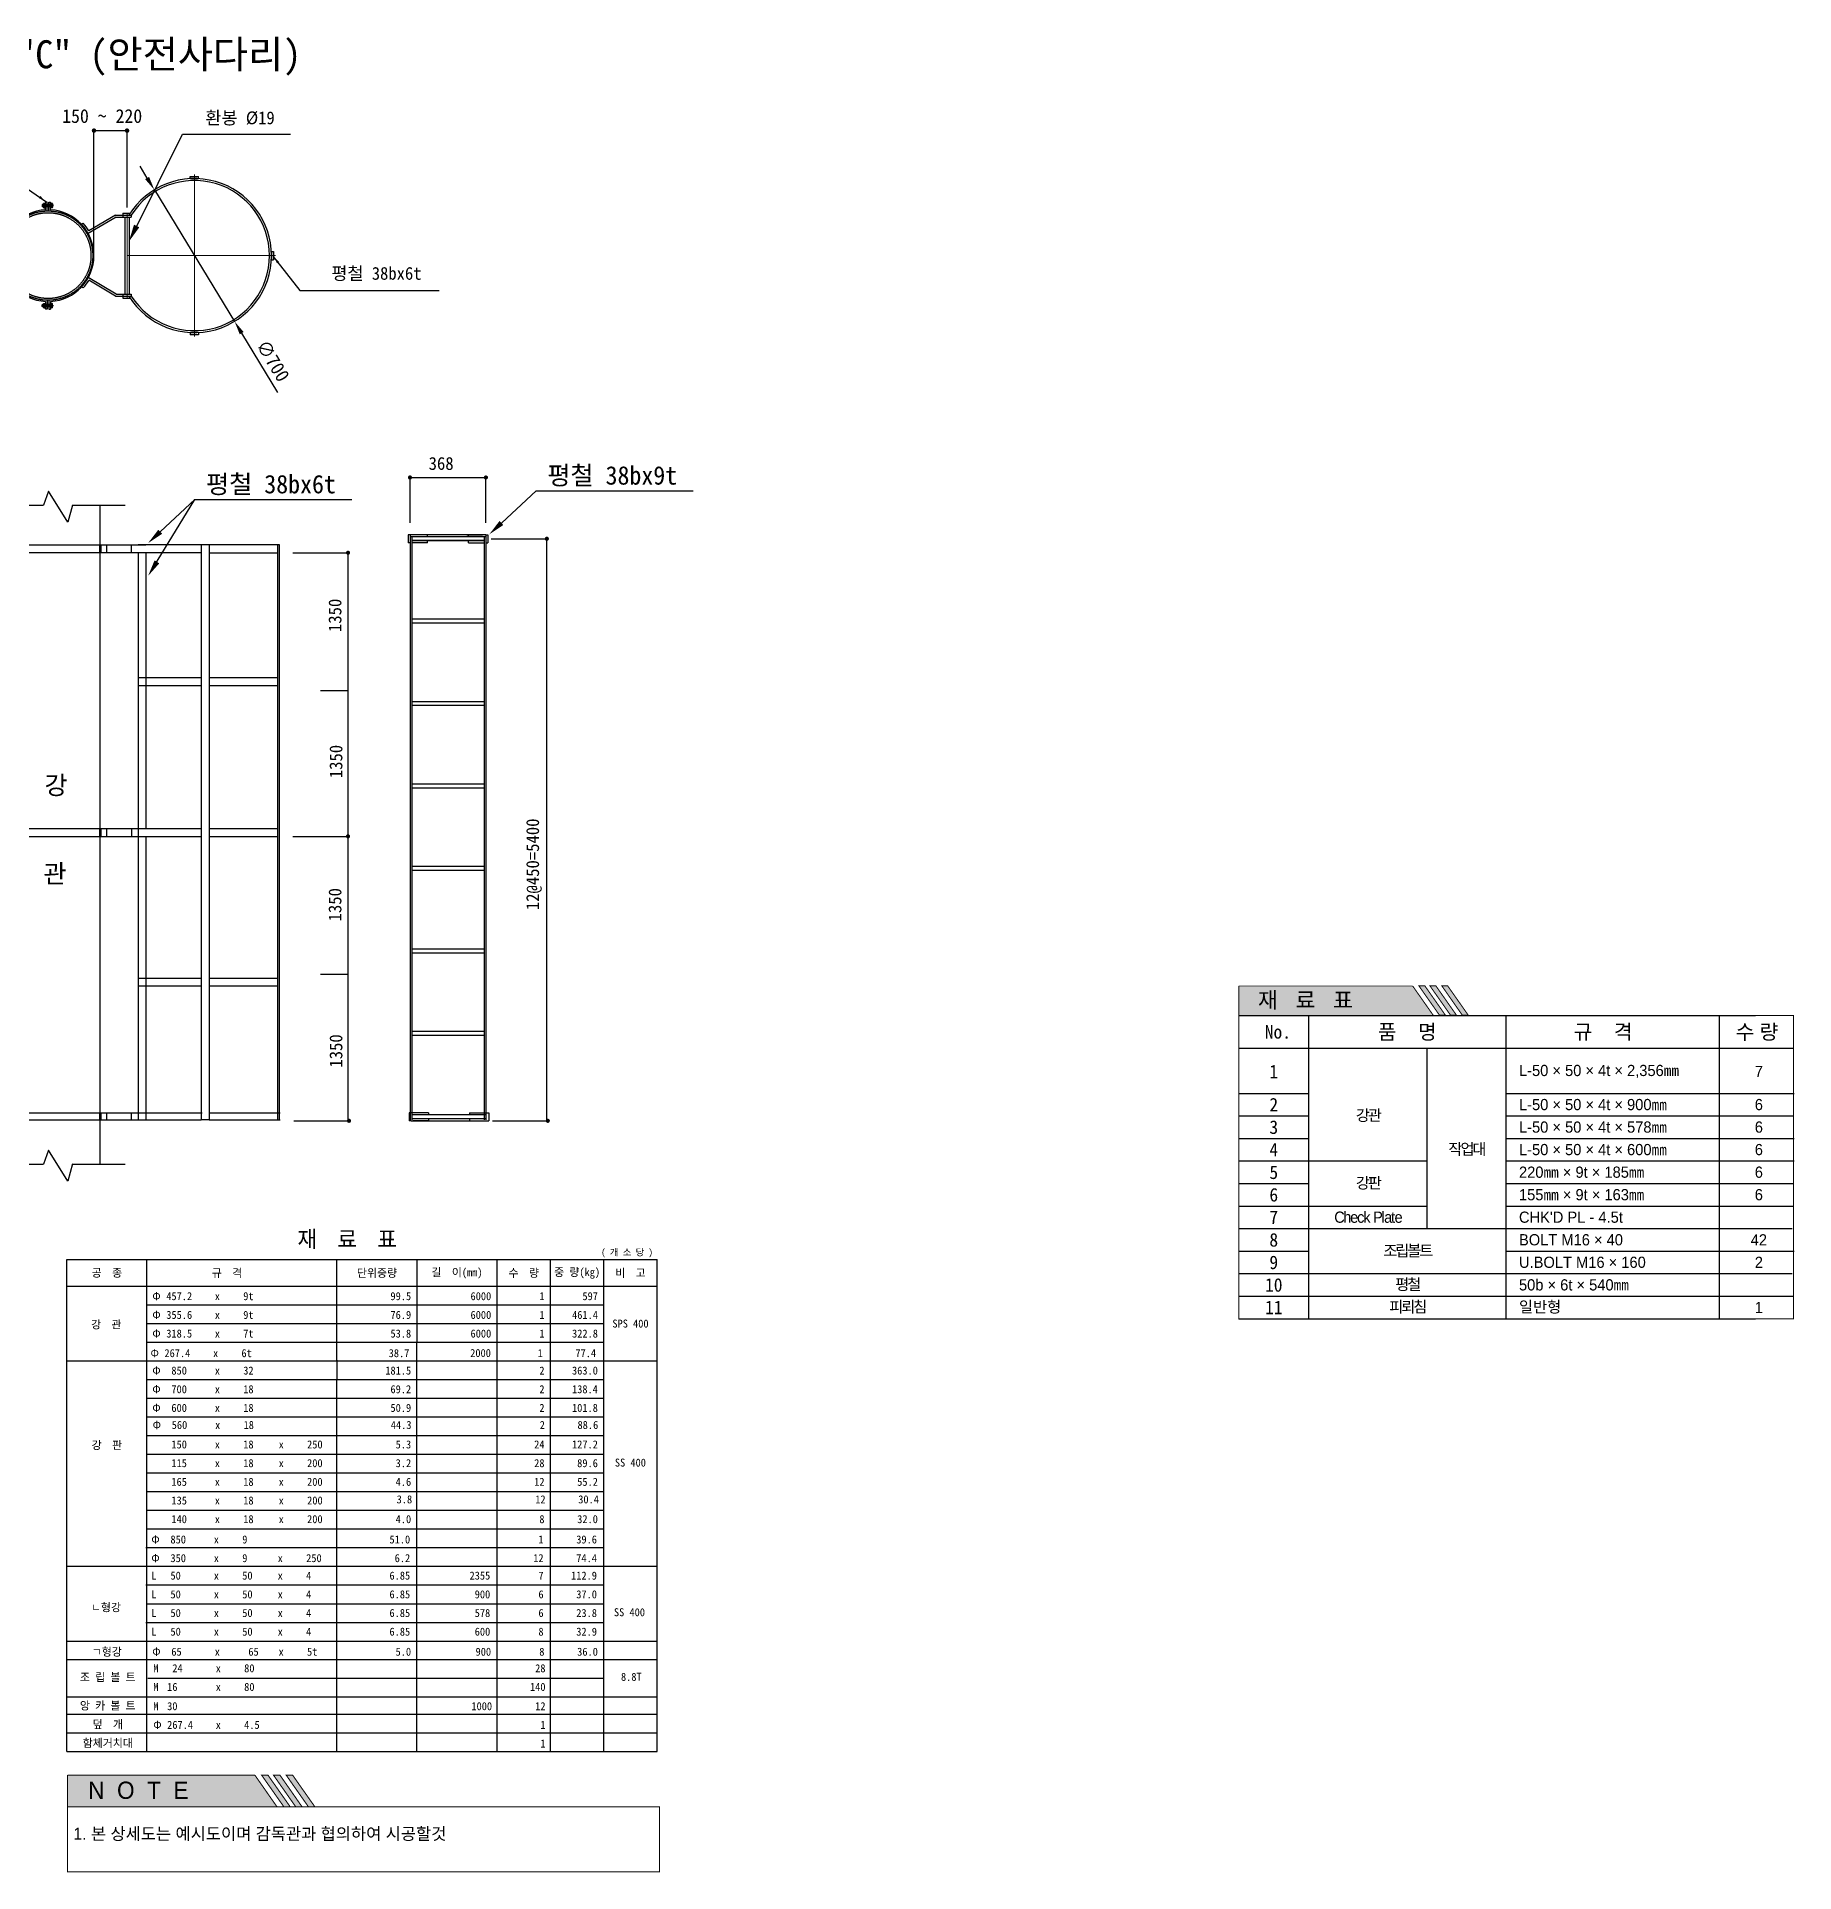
# Model space of a CAD drawing. Header units: millimetres. Extents: x 5843 to 50871, y 8497 to 30770.
# Drawn here: x 29552 to 50871, y 8504 to 30770 of the extents above; entities that cross this region are included whole.
import ezdxf
from ezdxf.enums import TextEntityAlignment as Align

# ---------------------------------------------------------------- set-up
doc = ezdxf.new("R2010")
doc.units = ezdxf.units.MM
doc.linetypes.add('CENTER', pattern=[65, 60, -2, 1, -2])
for name, color, linetype in [('0-FORM', 7, 'Continuous'), ('_범례', 7, 'Continuous'), ('BOLT', 7, 'Continuous'), ('BORD', 7, 'Continuous'), ('CCTV', 7, 'Continuous'), ('mark', 7, 'Continuous'), ('ZM_DIM', 7, 'Continuous'), ('ZM_TEXT', 7, 'Continuous')]:
    doc.layers.add(name, color=color, linetype=linetype)
doc.styles.add('GHS', font='')
doc.styles.add('HY헤드라인M', font='H2HDRM.TTF')
doc.styles.add('굴림', font='')
doc.styles.get('GHS').set_extended_font_data('GulimChe')
doc.styles.get('굴림').set_extended_font_data('GulimChe')

# ---------------------------------------------------------------- blocks, each defined once
blk = doc.blocks.new('DDD')
at = {"const_width": 0.4}
blk.add_lwpolyline([(-0.2, 0, 1), (0.2, 0, 1)], format="xyb", close=True, dxfattribs=at)
blk = doc.blocks.new('A$C39562802')
at = {"color": 1, "linetype": 'ByBlock'}
for p, q in [((27.1, 44.41), (27.1, 59.16)), ((27.1, 59.16), (31.18, 59.16)), ((31.18, 49.66), (31.18, 59.16)), ((-76.18, 40.5), (-76.18, 55.25)), ((-76.18, 55.25), (-72.1, 55.25)), ((-72.1, 45.74), (-72.1, 55.25)), ((33.66, 53.31), (32.78, 54.76)), ((34.55, 51.85), (44.45, 35.61)), ((16.62, 46.45), (11.43, 46.45)), ((11.43, 46.45), (11.43, 41.01)), ((-86.66, 42.54), (-91.85, 42.54)), ((-91.85, 42.54), (-91.85, 37.1)), ((16.62, 41.01), (11.43, 41.01)), ((-86.66, 37.1), (-91.85, 37.1)), ((49.8, 26.82), (45.33, 34.15)), ((-41.56, 17.28), (-41.56, 22.86)), ((-41.56, 22.86), (-32.19, 22.86)), ((-32.19, 17.28), (-32.19, 22.86)), ((-87.34, 22.58), (-87.34, -28.16)), ((-76.39, 22.58), (-76.39, -27.89)), ((-68.55, 17.21), (-61.67, 17.21)), ((-61.67, -19.55), (-61.67, 17.62)), ((-32.17, 17.21), (-25.29, 17.21)), ((-25.29, -19.55), (-25.29, 17.62)), ((66.11, 10.76), (66.11, 16.34)), ((66.11, 16.34), (75.48, 16.34)), ((75.48, 10.76), (75.48, 16.34)), ((16.85, 12.91), (16.85, -68.41)), ((27.81, 12.91), (27.81, -68.41)), ((51.65, 7.05), (58.46, 7.05)), ((58.46, -63.1), (58.46, 7.05)), ((76.12, 8.78), (83, 8.78)), ((83, -63.1), (83, 8.78)), ((55.05, -9.97), (58.46, -9.97)), ((-68.49, -19.41), (-61.69, -19.41)), ((-32.11, -19.41), (-25.31, -19.41)), ((51.65, -27.96), (58.46, -27.96)), ((51.65, -27.96), (58.46, -27.96)), ((55.05, -44.98), (58.46, -44.98)), ((51.78, -63.08), (58.58, -63.08)), ((51.78, -63.08), (58.58, -63.08)), ((76.3, -63.08), (83.1, -63.08))]:
    blk.add_line(p, q, dxfattribs=at)
for p, q in [((32, 46.64), (38.02, 58.72)), ((38.02, 58.72), (51.36, 58.72)), ((-71.24, 41.03), (-65.21, 53.11)), ((-65.21, 53.11), (-51.87, 53.11)), ((20.74, 50.04), (20.71, 50.02)), ((20.71, 50.02), (20.71, 49.8)), ((20.87, 50.04), (20.74, 50.04)), ((20.87, 50.11), (20.87, 49.71)), ((20.92, 50.18), (21.11, 50.17)), ((20.92, 50.04), (21.11, 50.04)), ((21.74, 50.04), (21.11, 50.04)), ((21.8, 50.19), (21.74, 50.19)), ((21.8, 50.19), (21.8, 49.62)), ((21.94, 50.18), (21.8, 50.17)), ((21.94, 50.04), (21.8, 50.04)), ((21.99, 50.11), (21.99, 49.71)), ((20.74, 49.77), (20.71, 49.8)), ((20.87, 49.77), (20.74, 49.77)), ((20.92, 49.78), (21.11, 49.78)), ((20.92, 49.64), (21.11, 49.64)), ((21.74, 49.77), (21.11, 49.77)), ((21.8, 49.62), (21.74, 49.62)), ((21.94, 49.78), (21.8, 49.78)), ((21.94, 49.64), (21.8, 49.64)), ((-82.54, 46.13), (-82.57, 46.1)), ((-82.57, 46.1), (-82.57, 45.89)), ((-82.54, 45.86), (-82.57, 45.89)), ((-82.41, 46.13), (-82.54, 46.13)), ((-82.41, 45.86), (-82.54, 45.86)), ((-82.41, 46.2), (-82.41, 45.8)), ((-82.36, 46.26), (-82.16, 46.26)), ((-82.36, 46.13), (-82.16, 46.13)), ((-82.36, 45.86), (-82.16, 45.86)), ((-82.36, 45.73), (-82.16, 45.73)), ((-81.53, 46.13), (-82.16, 46.13)), ((-81.53, 45.86), (-82.16, 45.86)), ((-81.48, 46.28), (-81.53, 46.28)), ((-81.48, 45.71), (-81.53, 45.71)), ((-81.48, 46.28), (-81.48, 45.71)), ((-81.34, 46.26), (-81.48, 46.26)), ((-81.34, 46.13), (-81.48, 46.13)), ((-81.34, 45.86), (-81.48, 45.86)), ((-81.34, 45.73), (-81.48, 45.73)), ((-81.29, 46.2), (-81.29, 45.8)), ((20.74, 37.69), (20.71, 37.66)), ((20.71, 37.44), (20.71, 37.66)), ((20.74, 37.42), (20.71, 37.44)), ((20.87, 37.69), (20.74, 37.69)), ((20.87, 37.42), (20.74, 37.42)), ((20.87, 37.35), (20.87, 37.75)), ((20.92, 37.82), (21.11, 37.82)), ((20.92, 37.68), (21.11, 37.69)), ((20.92, 37.42), (21.11, 37.42)), ((20.92, 37.29), (21.11, 37.29)), ((21.74, 37.69), (21.11, 37.69)), ((21.74, 37.42), (21.11, 37.42)), ((21.8, 37.84), (21.74, 37.84)), ((21.8, 37.27), (21.74, 37.27)), ((21.8, 37.27), (21.8, 37.84)), ((21.94, 37.82), (21.8, 37.82)), ((21.94, 37.68), (21.8, 37.69)), ((21.94, 37.42), (21.8, 37.42)), ((21.94, 37.29), (21.8, 37.29)), ((21.99, 37.35), (21.99, 37.75)), ((-82.54, 33.78), (-82.57, 33.75)), ((-82.57, 33.53), (-82.57, 33.75)), ((-82.54, 33.5), (-82.57, 33.53)), ((-82.41, 33.78), (-82.54, 33.78)), ((-82.41, 33.5), (-82.54, 33.5)), ((-82.41, 33.44), (-82.41, 33.84)), ((-82.36, 33.91), (-82.16, 33.91)), ((-82.36, 33.77), (-82.16, 33.77)), ((-82.36, 33.51), (-82.16, 33.51)), ((-82.36, 33.37), (-82.16, 33.37)), ((-81.53, 33.78), (-82.16, 33.78)), ((-81.53, 33.5), (-82.16, 33.5)), ((-81.48, 33.93), (-81.53, 33.93)), ((-81.48, 33.35), (-81.53, 33.35)), ((-81.48, 33.35), (-81.48, 33.93)), ((-81.34, 33.91), (-81.48, 33.91)), ((-81.34, 33.77), (-81.48, 33.77)), ((-81.34, 33.51), (-81.48, 33.51)), ((-81.34, 33.37), (-81.48, 33.37)), ((-81.29, 33.44), (-81.29, 33.84)), ((-72.46, 17.16), (-64.75, 24.06)), ((-69.85, 15.7), (-64.75, 24.06)), ((-64.75, 24.06), (-45.36, 24.06)), ((-31.26, 18.05), (-26.42, 22.64)), ((-26.42, 22.64), (-7.03, 22.64)), ((34.45, 5.27), (39.55, 13.63)), ((34.71, 9.11), (39.55, 13.63)), ((39.55, 13.63), (58.94, 13.63)), ((76.83, 10.18), (81.67, 14.71)), ((81.67, 14.71), (101.06, 14.71))]:
    blk.add_line(p, q)
at = {"lineweight": 25}
for p, q in [((38.98, 53.49), (40.01, 53.49)), ((38.98, 53.24), (38.98, 53.49)), ((38.98, 53.24), (40.01, 53.24)), ((40.01, 53.24), (40.01, 53.49)), ((29.75, 48.73), (31.69, 48.73)), ((29.82, 48.49), (31.69, 48.49)), ((30.66, 48.98), (30.66, 48.49)), ((30.66, 48.98), (31.56, 48.98)), ((30.92, 48.49), (30.92, 38.97)), ((31.43, 48.49), (31.43, 38.97)), ((31.69, 48.73), (31.69, 48.49)), ((-73.53, 44.82), (-71.59, 44.82)), ((-73.46, 44.57), (-71.59, 44.57)), ((-72.62, 45.06), (-72.62, 44.57)), ((-72.62, 45.06), (-71.72, 45.06)), ((-72.36, 44.57), (-72.36, 35.06)), ((-71.84, 44.57), (-71.84, 35.06)), ((-71.59, 44.82), (-71.59, 44.57)), ((49.01, 44.25), (49.26, 44.25)), ((49.01, 44.25), (49.01, 43.21)), ((49.01, 43.21), (49.26, 43.21)), ((49.26, 44.25), (49.26, 43.21)), ((29.75, 38.73), (31.69, 38.73)), ((29.82, 38.97), (31.69, 38.97)), ((30.66, 38.97), (30.66, 38.48)), ((31.69, 38.97), (31.69, 38.73)), ((30.66, 38.48), (31.56, 38.48)), ((-73.53, 34.82), (-71.59, 34.82)), ((-73.46, 35.06), (-71.59, 35.06)), ((-72.62, 35.06), (-72.62, 34.57)), ((-72.62, 34.57), (-71.72, 34.57)), ((-71.59, 35.06), (-71.59, 34.82)), ((40.01, 34.22), (38.98, 34.22)), ((38.98, 34.22), (38.98, 33.97)), ((40.01, 34.22), (40.01, 33.97)), ((40.01, 33.97), (38.98, 33.97)), ((-31.59, 16.81), (-41.45, 16.76)), ((-41.45, 16.76), (-41.45, -19.38)), ((-41.24, 17.06), (-41.24, -19.64)), ((-31.86, 16.32), (-41.24, 16.32)), ((-31.86, 17.06), (-31.86, -19.64)), ((-31.59, 16.81), (-31.59, -19.41)), ((66.11, 9.25), (66.11, -62.96)), ((75.47, 9.25), (75.48, -62.96)), ((-31.86, 8.2), (-41.2, 8.2)), ((-31.86, 7.72), (-41.2, 7.72)), ((75.48, 9.03), (66.11, 9.03)), ((66.34, 9.03), (66.34, -62.96)), ((75.25, 8.54), (66.34, 8.54)), ((66.34, 8.54), (75.25, 8.54)), ((75.25, 9.03), (75.25, -62.96)), ((-31.86, -0.75), (-41.21, -0.75)), ((-31.86, -1.23), (-41.21, -1.23)), ((75.25, -1.16), (66.34, -1.16)), ((75.25, -1.64), (66.34, -1.64)), ((-31.86, -10.14), (-41.22, -10.14)), ((-31.86, -10.62), (-41.22, -10.62)), ((75.25, -11.34), (66.34, -11.34)), ((75.25, -11.82), (66.34, -11.82)), ((-31.59, -19.38), (-41.45, -19.38)), ((-31.86, -18.9), (-41.22, -18.92)), ((75.25, -21.52), (66.34, -21.52)), ((75.25, -22), (66.34, -22)), ((75.25, -31.7), (66.34, -31.7)), ((75.25, -32.19), (66.34, -32.19)), ((75.25, -41.88), (66.34, -41.88)), ((75.25, -42.37), (66.34, -42.37)), ((75.25, -52.07), (66.34, -52.07)), ((75.25, -52.55), (66.34, -52.55)), ((75.38, -62.35), (66.47, -62.35)), ((75.38, -62.84), (66.47, -62.84))]:
    blk.add_line(p, q, dxfattribs=at)
at = {"color": 1, "linetype": 'ByBlock', "lineweight": 9}
for p, q in [((39.5, 53.73), (39.5, 33.73)), ((31.18, 43.73), (49.5, 43.73))]:
    blk.add_line(p, q, dxfattribs=at)
at = {"color": 2}
for p, q in [((20.87, 50.02), (20.71, 50.02)), ((20.74, 50.04), (20.74, 49.77)), ((21.74, 50.02), (21.11, 50.02)), ((20.87, 49.8), (20.71, 49.8)), ((21.74, 49.8), (21.11, 49.8)), ((-82.41, 46.1), (-82.57, 46.1)), ((-82.41, 45.89), (-82.57, 45.89)), ((-82.54, 46.13), (-82.54, 45.86)), ((-81.53, 46.1), (-82.16, 46.1)), ((-81.53, 45.89), (-82.16, 45.89)), ((20.87, 37.66), (20.71, 37.66)), ((20.87, 37.44), (20.71, 37.44)), ((20.74, 37.42), (20.74, 37.69)), ((21.74, 37.66), (21.11, 37.66)), ((21.74, 37.44), (21.11, 37.44)), ((-82.41, 33.75), (-82.57, 33.75)), ((-82.41, 33.53), (-82.57, 33.53)), ((-82.54, 33.5), (-82.54, 33.78)), ((-81.53, 33.75), (-82.16, 33.75)), ((-81.53, 33.53), (-82.16, 33.53))]:
    blk.add_line(p, q, dxfattribs=at)
at = {"color": 2, "linetype": 'CENTER'}
for p, q in [((22.12, 49.91), (20.85, 49.91)), ((-81.15, 46), (-82.43, 46)), ((22.12, 37.55), (20.85, 37.55)), ((-81.15, 33.64), (-82.43, 33.64))]:
    blk.add_line(p, q, dxfattribs=at)
at = {"color": 7}
for p, q in [((25.74, 47.72), (25.57, 47.55)), ((29.82, 48.49), (26.38, 46.45)), ((29.75, 48.73), (26.47, 46.78)), ((-77.53, 43.8), (-77.71, 43.64)), ((-73.46, 44.57), (-76.9, 42.54)), ((-73.53, 44.82), (-76.81, 42.87)), ((29.82, 38.97), (26.38, 41.01)), ((25.74, 39.74), (25.57, 39.91)), ((29.75, 38.73), (26.47, 40.68)), ((-73.46, 35.06), (-76.9, 37.1)), ((-73.53, 34.82), (-76.81, 36.76)), ((-77.53, 35.83), (-77.71, 36)), ((-87.79, 17.2), (-78.46, 17.15)), ((-87.79, 16.13), (-78.46, 16.15)), ((-78.46, 17.15), (-69.83, 17.15)), ((-78.46, 16.15), (-69.83, 16.15)), ((-75.87, 17.12), (-75.87, 16.15)), ((-70.83, 17.12), (-70.83, 16.15)), ((-70.83, 16.18), (-70.81, -17.9)), ((-69.83, 17.13), (-69.81, -18.86)), ((-40.28, 16.18), (-41.25, 16.18)), ((-40.28, 16.32), (-40.28, 16.18)), ((-32.83, 16.32), (-32.83, 16.19)), ((-31.86, 16.19), (-32.83, 16.19)), ((68.25, 9.03), (68.25, 9.25)), ((73.34, 9.03), (73.34, 9.25)), ((16.71, 8.03), (16.71, 7.07)), ((27.79, 8.04), (27.79, 7.08)), ((27.95, 8.04), (27.95, 7.08)), ((28.63, 8.04), (28.63, 7.08)), ((31.7, 8.04), (31.7, 7.08)), ((32.56, 8.06), (40.35, 8.06)), ((32.56, 7.09), (32.56, -62.97)), ((32.56, 7.09), (40.35, 7.09)), ((33.52, 7.05), (33.52, -26.99)), ((40.35, 8.06), (40.35, -62.97)), ((40.35, 8.06), (49.97, 8.06)), ((41.32, 8.06), (41.32, -62.97)), ((41.32, 7.05), (49.74, 7.05)), ((49.74, 8.06), (49.74, -62.97)), ((49.97, 8.06), (49.97, -62.97)), ((68.25, 8.29), (68.25, 8.54)), ((73.34, 8.29), (73.34, 8.54)), ((32.56, -8.36), (40.35, -8.36)), ((41.32, -8.36), (49.74, -8.36)), ((32.56, -9.33), (40.35, -9.33)), ((41.32, -9.33), (49.74, -9.33)), ((-87.8, -17.9), (-78.46, -17.9)), ((-78.46, -17.9), (-69.81, -17.9)), ((-75.84, -17.9), (-75.84, -18.86)), ((-70.83, -17.9), (-70.83, -18.86)), ((-87.8, -18.86), (-78.46, -18.86)), ((-78.46, -18.86), (-69.81, -18.86)), ((-41.23, -18.77), (-40.27, -18.77)), ((-40.27, -18.9), (-40.27, -18.77)), ((-32.82, -18.76), (-31.85, -18.76)), ((-32.82, -18.9), (-32.82, -18.76)), ((16.61, -27.01), (16.61, -27.98)), ((27.8, -27.01), (27.8, -27.98)), ((27.96, -27.01), (27.96, -27.98)), ((28.64, -27.01), (28.64, -27.98)), ((31.72, -27.01), (31.72, -27.98)), ((32.56, -26.99), (40.35, -26.99)), ((41.32, -26.99), (49.74, -26.99)), ((32.56, -27.96), (40.35, -27.96)), ((33.52, -27.96), (33.52, -62.97)), ((41.32, -27.96), (49.74, -27.96)), ((32.56, -45.45), (40.35, -45.45)), ((32.56, -46.42), (40.35, -46.42)), ((41.32, -45.45), (49.74, -45.45)), ((41.32, -46.42), (49.74, -46.42)), ((16.65, -62.1), (16.65, -62.96)), ((27.79, -62.1), (27.79, -62.96)), ((27.95, -62.1), (27.95, -62.96)), ((28.63, -62.1), (28.63, -62.96)), ((31.7, -62.1), (31.7, -62.96)), ((32.56, -62.97), (40.35, -62.97)), ((32.68, -62.11), (40.47, -62.11)), ((41.32, -62.97), (40.35, -62.97)), ((41.32, -62.11), (50.1, -62.11)), ((41.32, -62.97), (50.1, -62.97)), ((68.38, -62.1), (68.38, -62.35)), ((68.38, -62.84), (68.38, -63.07)), ((73.47, -62.1), (73.47, -62.35)), ((73.47, -62.84), (73.47, -63.07))]:
    blk.add_line(p, q, dxfattribs=at)
at = {"color": 2, "linetype": 'CENTER', "lineweight": 9}
for p, q in [((31.18, 48.98), (31.18, 38.48)), ((-72.1, 45.06), (-72.1, 34.57))]:
    blk.add_line(p, q, dxfattribs=at)
at = {"color": 7, "linetype": 'Continuous', "lineweight": 25}
for p, q in [((65.88, 9.25), (65.88, 8.28)), ((66.11, 9.25), (65.88, 9.25)), ((73.13, 9.25), (75.04, 9.25)), ((75.48, 9.25), (75.71, 9.25)), ((75.71, 9.25), (75.71, 8.28)), ((16.71, 8.03), (33.52, 8.04)), ((16.71, 7.07), (33.52, 7.08)), ((66.11, 8.28), (65.88, 8.28)), ((68.25, 8.29), (66.34, 8.29)), ((73.34, 8.29), (75.25, 8.29)), ((75.48, 8.28), (75.71, 8.28)), ((16.61, -27.01), (33.53, -27.01)), ((16.61, -27.98), (33.53, -27.98)), ((16.65, -62.1), (33.65, -62.1)), ((16.65, -62.96), (33.52, -62.96)), ((66.01, -62.1), (66.01, -63.07)), ((66.24, -62.1), (66.01, -62.1)), ((66.24, -63.07), (66.01, -63.07)), ((68.38, -62.1), (66.47, -62.1)), ((68.38, -63.07), (66.47, -63.07)), ((73.47, -62.1), (75.38, -62.1)), ((73.47, -63.07), (75.38, -63.07)), ((75.6, -62.1), (75.83, -62.1)), ((75.6, -63.07), (75.83, -63.07)), ((75.83, -62.1), (75.83, -63.07))]:
    blk.add_line(p, q, dxfattribs=at)
at = {"color": 7, "linetype": 'CENTER'}
for centre in [(21.43, 43.73), (-81.85, 39.82)]:
    blk.add_circle(centre, 5.52, dxfattribs=at)
at = {"color": 1, "linetype": 'CENTER'}
for centre in [(21.43, 43.73), (-81.85, 39.82)]:
    blk.add_circle(centre, 5.3, dxfattribs=at)
at = {"lineweight": 25}
blk.add_arc((39.5, 43.73), 9.51, 211.7163, 148.2837, dxfattribs=at)
at = {"color": 1, "lineweight": 25}
blk.add_arc((39.5, 43.73), 9.27, 212.6557, 147.3443, dxfattribs=at)
for centre, radius, start, end in [((20.94, 50.11), 0.0704, 108.8702, 251.0209), ((21.08, 49.91), 0.21, 140.6379, 219.2532), ((21.92, 50.11), 0.0704, 288.9791, 71.1298), ((21.78, 49.91), 0.21, 320.7468, 39.3621), ((20.94, 49.71), 0.0704, 108.8702, 251.0209), ((21.92, 49.71), 0.0704, 288.9791, 71.1298), ((-82.33, 46.2), 0.0704, 108.8702, 251.0209), ((-82.2, 46), 0.21, 140.6379, 219.2532), ((-82.34, 45.8), 0.0704, 108.8702, 251.0209), ((-81.36, 46.2), 0.0704, 288.9791, 71.1298), ((-81.5, 46), 0.21, 320.7468, 39.3621), ((-81.36, 45.8), 0.0704, 288.9791, 71.1298), ((20.94, 37.75), 0.0704, 108.9791, 251.1298), ((21.08, 37.55), 0.21, 140.7468, 219.3621), ((20.94, 37.35), 0.0704, 108.9791, 251.1298), ((21.92, 37.75), 0.0704, 288.8702, 71.0209), ((21.78, 37.55), 0.21, 320.6379, 39.2532), ((21.92, 37.35), 0.0704, 288.8702, 71.0209), ((-82.34, 33.84), 0.0704, 108.9791, 251.1298), ((-82.2, 33.64), 0.21, 140.7468, 219.3621), ((-82.33, 33.44), 0.0704, 108.9791, 251.1298), ((-81.36, 33.84), 0.0704, 288.8702, 71.0209), ((-81.5, 33.64), 0.21, 320.6379, 39.2532), ((-81.36, 33.44), 0.0704, 288.8702, 71.0209)]:
    blk.add_arc(centre, radius, start, end)
at = {"color": 7}
for centre, start, end in [((21.58, 43.73), 31.9624, 43.7251), ((-81.7, 39.82), 31.9624, 43.7251), ((21.58, 43.73), 316.2749, 328.0376), ((-81.7, 39.82), 316.2749, 328.0376)]:
    blk.add_arc(centre, 5.77, start, end, dxfattribs=at)
at = {"color": 1, "linetype": 'ByBlock'}
for points in [[(33.9, 53.45), (33.42, 53.16), (34.55, 51.85)], [(45.57, 34.3), (45.09, 34.01), (44.45, 35.61)]]:
    blk.add_solid(points, dxfattribs=at)
for points in [[(32.69, 47.22), (32.04, 47.55), (31.39, 45.43)], [(-70.54, 41.61), (-71.19, 41.94), (-71.84, 39.82)], [(-30.93, 18.83), (-30.46, 18.34), (-32.19, 17.19)], [(35.04, 9.89), (35.51, 9.39), (33.78, 8.24)], [(77.16, 10.97), (77.63, 10.47), (75.9, 9.32)], [(34.58, 6.11), (35.16, 5.74), (33.78, 4.19)]]:
    blk.add_solid(points)
at = {"layer": 'BOLT', "color": 7}
for p, q in [((21.11, 49.39), (21.11, 50.34)), ((21.32, 50.34), (21.11, 50.34)), ((21.32, 49.25), (21.32, 50.34)), ((21.54, 49.25), (21.54, 50.34)), ((21.54, 50.34), (21.75, 50.34)), ((21.74, 49.62), (21.74, 50.19)), ((21.75, 49.39), (21.75, 50.34)), ((-82.16, 45.47), (-82.16, 46.42)), ((-81.96, 46.42), (-82.16, 46.42)), ((-81.96, 45.34), (-81.96, 46.42)), ((-81.74, 45.34), (-81.74, 46.42)), ((-81.74, 46.42), (-81.53, 46.42)), ((-81.53, 45.47), (-81.53, 46.42)), ((-81.53, 45.71), (-81.53, 46.28)), ((21.11, 38.08), (21.11, 37.12)), ((21.32, 37.12), (21.11, 37.12)), ((21.32, 38.21), (21.32, 37.12)), ((21.54, 38.21), (21.54, 37.12)), ((21.54, 37.12), (21.75, 37.12)), ((21.74, 37.84), (21.74, 37.27)), ((21.75, 38.08), (21.75, 37.12)), ((-82.16, 34.16), (-82.16, 33.21)), ((-81.96, 34.3), (-81.96, 33.21)), ((-81.74, 34.3), (-81.74, 33.21)), ((-81.53, 34.16), (-81.53, 33.21)), ((-81.96, 33.21), (-82.16, 33.21)), ((-81.74, 33.21), (-81.53, 33.21)), ((-81.53, 33.93), (-81.53, 33.35)), ((-82.72, 24.29), (-83.34, 22.58)), ((-80.31, 20.48), (-82.72, 24.29)), ((-88.27, 22.58), (-83.34, 22.58)), ((-79.77, 22.59), (-80.31, 20.48)), ((-79.7, 22.52), (-73.18, 22.52)), ((-31.86, 17.06), (-41.24, 17.06)), ((21.48, 14.63), (20.86, 12.91)), ((23.88, 10.81), (21.48, 14.63)), ((15.93, 12.91), (20.86, 12.91)), ((24.43, 12.92), (23.88, 10.81)), ((24.43, 12.91), (30.95, 12.91)), ((75.47, 9.25), (66.11, 9.25)), ((-31.88, -19.64), (-41.24, -19.64)), ((-82.72, -26.36), (-83.34, -28.07)), ((-80.31, -30.17), (-82.72, -26.36)), ((-88.27, -28.07), (-83.34, -28.07)), ((-79.77, -28.06), (-80.31, -30.17)), ((-79.77, -28.07), (-73.25, -28.07)), ((66.24, -63.07), (75.6, -63.07)), ((21.48, -66.7), (20.86, -68.41)), ((23.88, -70.51), (21.48, -66.7)), ((15.93, -68.41), (20.86, -68.41)), ((24.43, -68.4), (23.88, -70.51)), ((24.43, -68.41), (30.95, -68.41))]:
    blk.add_line(p, q, dxfattribs=at)
for centre, start, end in [((21.43, 43.73), 93.1994, 266.8006), ((21.43, 43.73), 273.1994, 86.8006), ((-81.85, 39.82), 93.1994, 266.8006), ((-81.85, 39.82), 273.1994, 86.8006)]:
    blk.add_arc(centre, 5.66, start, end, dxfattribs=at)
at = {"layer": 'Defpoints', "color": 0, "linetype": 'ByBlock'}
for p in [(34.55, 51.85), (31.18, 48.98), (-72.1, 45.06), (26.95, 43.73), (26.24, 41.01), (-76.32, 39.82), (31.69, 38.97), (-77.04, 37.1), (-71.59, 35.06), (27.79, 7.56), (27.79, 7.56), (75.48, 9.03), (75.48, 8.78), (27.8, -27.49), (27.8, -27.49), (27.79, -62.48), (27.79, -62.48)]:
    blk.add_point(p, dxfattribs=at)
at = {"layer": 'mark', "color": 0}
for p, q in [((-87.79, 17.2), (-87.79, 16.13)), ((-87.8, -17.9), (-87.8, -18.86))]:
    blk.add_line(p, q, dxfattribs=at)
at = {"layer": 'ZM_DIM'}
for points in [[(21.15, 50.36), (15.95, 53.94), (-7.9, 53.94)], [(-82.12, 46.45), (-87.33, 50.03), (-111.18, 50.03)], [(49.23, 43.64), (52.49, 39.41), (69.7, 39.41)], [(18.94, 38.58), (17.45, 33.95), (-3.24, 33.96)], [(-84.34, 34.67), (-85.82, 30.04), (-106.89, 30.04)]]:
    blk.add_lwpolyline(points, dxfattribs=at)
for points in [[(21.15, 50.36), (20.29, 50.84), (20.49, 51.09)], [(-82.12, 46.45), (-82.99, 46.92), (-82.79, 47.18)], [(49.23, 43.64), (49.96, 42.96), (49.7, 42.77)], [(18.93, 38.59), (18.54, 37.86), (18.8, 37.78)], [(-84.34, 34.67), (-84.74, 33.95), (-84.48, 33.86)]]:
    blk.add_solid(points, dxfattribs=at)
at = {"linetype": 'Continuous'}
for p, xscale, yscale, zscale in [((27.1, 59.16), 0.6795468530962411, 0.6795468530962411, 0.6795468530962411), ((31.18, 59.16), 0.6795468530962411, 0.6795468530962411, 0.6795468530962411), ((-76.18, 55.25), 0.6795468530962396, 0.6795468530962396, 0.6795468530962396), ((-72.1, 55.25), 0.6795468530962396, 0.6795468530962396, 0.6795468530962396), ((11.43, 46.45), 0.6795468530962411, 0.6795468530962411, 0.6795468530962411), ((-91.85, 42.54), 0.6795468530962396, 0.6795468530962396, 0.6795468530962396), ((11.43, 41.01), 0.6795468530962411, 0.6795468530962411, 0.6795468530962411), ((-91.85, 37.1), 0.6795468530962396, 0.6795468530962396, 0.6795468530962396), ((-61.67, 17.21), 0.6363636363636777, 0.6363636363636777, 0.6363636363636777), ((-25.29, 17.21), 0.6363636363636777, 0.6363636363636777, 0.6363636363636777), ((58.46, 7.05), 0.6363636363636777, 0.6363636363636777, 0.6363636363636777), ((83, 8.78), 0.6363636363636777, 0.6363636363636777, 0.6363636363636777), ((-61.67, -19.41), 0.6363636363636777, 0.6363636363636777, 0.6363636363636777), ((-25.29, -19.41), 0.6363636363636777, 0.6363636363636777, 0.6363636363636777), ((58.46, -27.96), 0.6363636363636777, 0.6363636363636777, 0.6363636363636777), ((58.58, -63.08), 0.6363636363636777, 0.6363636363636777, 0.6363636363636777), ((83.12, -63.08), 0.6363636363636777, 0.6363636363636777, 0.6363636363636777)]:
    blk.add_blockref('DDD', p, dxfattribs=dict(at, xscale=xscale, yscale=yscale, zscale=zscale))
at = {"linetype": 'Continuous', "xscale": -0.6363636363636777, "yscale": 0.636363636363626, "zscale": 0.6363636363636364, "rotation": 180}
for p in [(-41.56, 22.86), (-32.19, 22.86), (66.11, 16.34), (75.48, 16.34)]:
    blk.add_blockref('DDD', p, dxfattribs=at)
at = {"color": 7, "linetype": 'Continuous', "style": 'GHS'}
for s, height, p in [('150 ~ 220', 1.699, (23.17, 60.11)), ('150', 1.699, (-76.52, 56.27)), ('368', 1.591, (-39.26, 23.8)), ('368', 1.591, (68.41, 17.28))]:
    blk.add_text(s, height=height, dxfattribs=at).set_placement(p)
at = {"color": 7, "style": '굴림'}
for s, height, p in [('환봉 %%c19', 1.583, (49.41, 60.74)), ('볼트, 너트 M16x100', 1.5825, (13.73, 56.04)), ('환봉 %%c19', 1.583, (-53.83, 55.13)), ('볼트, 너트 M16x100', 1.5825, (-89.55, 52.13)), ('평철 38bx6t', 1.583, (67.53, 41.54)), ('평철밴드 50bx9t', 1.5825, (13.78, 35.99)), ('평철밴드 50bx9t', 1.5825, (-89.5, 32.08)), ('평철 38bx6t', 2.279, (-47.33, 25.95)), ('평철 38bx9t', 2.279, (-9.01, 24.53)), ('평철 38bx6t', 2.279, (56.96, 15.52)), ('평철 38bx9t', 2.279, (99.09, 16.6)), ('강', 2.28, (-80.35, 5.28)), ('관', 2.28, (-80.49, -5.65)), ('강', 2.28, (23.85, -21.64)), ('관', 2.28, (23.7, -32.57))]:
    blk.add_text(s, height=height, dxfattribs=at).set_placement(p, align=Align.MIDDLE_RIGHT)
at = {"color": 7, "linetype": 'Continuous', "style": 'GHS'}
for s, height, rotation, p in [('200', 1.699, 90, (10.07, 41.46)), ('200', 1.699, 90, (-93.21, 37.55)), ('∅700', 1.699, 301.351, (47.05, 32.65)), ('6@450=2700', 1.591, 90, (-26.09, -7.73)), ('1350', 1.591, 90, (57.64, -2.74)), ('2700', 1.591, 90, (-62.48, -7.73)), ('1350', 1.591, 90, (57.76, -20.78)), ('12@450=5400', 1.5909, 90, (82.04, -37.07)), ('1350', 1.591, 90, (57.64, -38.46)), ('1350', 1.591, 90, (57.76, -56.51))]:
    blk.add_text(s, height=height, rotation=rotation, dxfattribs=at).set_placement(p)
at = {"layer": 'ZM_TEXT', "style": 'GHS'}
for s, p in [('상 세 "C" (안전사다리)', (52.69, 65.82)), ('상 세 "B" (안전사다리)', (-54.87, 65.29))]:
    blk.add_text(s, height=3.4554, dxfattribs=at).set_placement(p, align=Align.BOTTOM_RIGHT)
blk = doc.blocks.new('A$C4D1C0CDD')
at = {"layer": 'mark'}
for p, q in [((0, 0), (89.49, 0)), ((0, -74.59), (0, 0)), ((12.14, -6.88), (12.14, 0)), ((40.95, -6.88), (40.95, 0)), ((53.09, -6.88), (53.09, 0)), ((65.22, -6.88), (65.22, 0)), ((81.4, -6.88), (81.4, 0)), ((73.31, -6.88), (73.31, -0.02)), ((89.49, -74.59), (89.49, 0)), ((0, -4.05), (89.49, -4.05)), ((12.14, -6.88), (81.4, -6.88)), ((12.14, -6.88), (81.4, -6.88)), ((12.14, -74.59), (12.14, -6.88)), ((40.95, -9.71), (40.95, -6.88)), ((53.09, -9.71), (53.09, -6.88)), ((65.22, -9.71), (65.22, -6.88)), ((73.31, -9.71), (73.31, -6.88)), ((81.4, -9.71), (81.4, -6.88)), ((12.14, -9.71), (81.4, -9.71)), ((12.14, -9.71), (81.4, -9.71)), ((12.14, -15.37), (12.14, -9.71)), ((40.95, -12.54), (40.95, -9.71)), ((53.09, -12.54), (53.09, -9.71)), ((65.22, -12.54), (65.22, -9.71)), ((73.31, -74.59), (73.31, -9.71)), ((81.4, -12.54), (81.4, -9.71)), ((12.14, -12.54), (81.4, -12.54)), ((12.14, -12.54), (81.24, -12.54)), ((40.94, -15.37), (40.94, -12.54)), ((53.08, -18.2), (53.08, -12.54)), ((65.22, -18.2), (65.22, -12.54)), ((81.4, -74.59), (81.4, -12.54)), ((0, -15.37), (89.49, -15.37)), ((12.13, -15.37), (81.4, -15.37)), ((40.99, -18.09), (40.99, -15.26)), ((12.13, -18.2), (81.4, -18.2)), ((12.13, -18.2), (81.4, -18.2)), ((40.94, -21.04), (40.94, -18.24)), ((53.08, -21.04), (53.08, -18.24)), ((65.22, -21.04), (65.22, -18.24)), ((12.13, -21.04), (81.4, -21.04)), ((40.94, -74.59), (40.94, -21.04)), ((53.08, -74.59), (53.08, -21.04)), ((65.22, -74.59), (65.22, -21.04)), ((12.13, -23.87), (81.4, -23.87)), ((12.13, -26.7), (81.4, -26.7)), ((12.13, -29.53), (81.4, -29.53)), ((12.13, -32.36), (81.4, -32.36)), ((12.13, -35.19), (81.4, -35.19)), ((12.13, -38.03), (81.4, -38.03)), ((12.13, -40.86), (81.4, -40.86)), ((12.13, -40.86), (81.28, -40.86)), ((11.99, -43.69), (81.4, -43.69)), ((-0.06, -46.52), (89.49, -46.52)), ((11.99, -46.52), (89.49, -46.52)), ((11.99, -49.35), (81.4, -49.35)), ((12.04, -52.19), (81.4, -52.19)), ((11.99, -55.02), (81.4, -55.02)), ((0, -57.85), (89.49, -57.85)), ((0, -60.68), (89.49, -60.68)), ((12.12, -60.68), (81.39, -60.68)), ((12.27, -63.51), (81.4, -63.51)), ((0, -66.34), (89.49, -66.34)), ((0, -68.92), (89.49, -68.92)), ((0, -71.75), (89.49, -71.75)), ((0, -74.59), (89.49, -74.59))]:
    blk.add_line(p, q, dxfattribs=at)
at = {"layer": 'ZM_DIM', "style": 'GHS', "width": 0.95}
blk.add_text('재  료  표', height=2.5, dxfattribs=at).set_placement((42.5, 3.12), align=Align.MIDDLE)
at = {"layer": 'ZM_DIM', "style": 'GHS'}
for s, height, p in [('( 개 소 당 )', 1.011, (84.93, 1.04)), ('공  종', 1.214, (6.07, -2.02)), ('규  격', 1.214, (24.27, -2.02)), ('단위중량', 1.214, (47.02, -2.02)), ('길  이(mm)', 1.214, (59.15, -2.02)), ('수  량', 1.214, (69.27, -2.02)), ('중 량(kg)', 1.214, (77.36, -2.02)), ('비  고', 1.214, (85.45, -2.02)), ('강  관', 1.214, (5.98, -9.83)), ('SPS 400', 1.214, (85.45, -9.72)), ('강  판', 1.214, (6.06, -28.12)), ('SS 400', 1.214, (85.44, -30.8)), ('ㄴ형강', 1.214, (5.92, -52.71)), ('SS 400', 1.214, (85.3, -53.49)), ('ㄱ형강', 1.214, (6.05, -59.45)), ('조 립 볼 트', 1.214, (6.2, -63.29)), ('8.8T', 1.214, (85.58, -63.29)), ('앙 카 볼 트', 1.214, (6.2, -67.62)), ('덮  개', 1.214, (6.2, -70.46)), ('함체거치대', 1.214, (6.2, -73.29))]:
    blk.add_text(s, height=height, dxfattribs=at).set_placement(p, align=Align.MIDDLE)
for s, height, p in [('Φ', 1.21, (12.96, -6.17)), ('457.2', 1.214, (15.07, -6.17)), ('x', 1.21, (22.43, -6.17)), ('9t', 1.214, (26.74, -6.17)), ('Φ', 1.21, (12.96, -9.01)), ('355.6', 1.214, (15.07, -9.01)), ('x', 1.21, (22.43, -9.01)), ('9t', 1.214, (26.74, -9.01)), ('Φ', 1.21, (12.96, -11.84)), ('318.5', 1.214, (15.07, -11.84)), ('x', 1.21, (22.43, -11.84)), ('7t', 1.214, (26.74, -11.84)), ('Φ', 1.21, (12.69, -14.81)), ('267.4', 1.214, (14.79, -14.81)), ('x', 1.21, (22.16, -14.81)), ('6t', 1.214, (26.47, -14.81)), ('Φ', 1.21, (12.96, -17.45)), (' 850', 1.214, (15.06, -17.45)), ('x', 1.21, (22.43, -17.45)), ('32', 1.214, (26.74, -17.45)), ('Φ', 1.21, (12.96, -20.28)), (' 700', 1.214, (15.06, -20.28)), ('x', 1.21, (22.43, -20.28)), ('18', 1.214, (26.74, -20.28)), ('Φ', 1.21, (12.96, -23.11)), (' 600', 1.214, (15.06, -23.11)), ('x', 1.21, (22.43, -23.11)), ('18', 1.214, (26.74, -23.11)), ('Φ', 1.21, (13.01, -25.7)), (' 560', 1.214, (15.11, -25.7)), ('x', 1.21, (22.48, -25.7)), ('18', 1.214, (26.79, -25.7)), (' 150', 1.214, (15.06, -28.65)), ('x', 1.21, (22.43, -28.65)), ('18', 1.214, (26.74, -28.65)), ('x', 1.21, (32.11, -28.65)), ('250', 1.214, (36.42, -28.65)), (' 115', 1.214, (15.06, -31.49)), ('x', 1.21, (22.43, -31.49)), ('18', 1.214, (26.74, -31.49)), ('x', 1.21, (32.11, -31.49)), ('200', 1.214, (36.42, -31.49)), (' 165', 1.214, (15.06, -34.32)), ('18', 1.214, (26.74, -34.32)), ('200', 1.214, (36.42, -34.32)), (' 135', 1.214, (15.07, -37.15)), ('x', 1.21, (22.43, -34.32)), ('18', 1.214, (26.74, -37.15)), ('x', 1.21, (32.11, -34.32)), ('200', 1.214, (36.43, -37.15)), (' 140', 1.214, (15.06, -39.98)), ('x', 1.21, (22.43, -37.15)), ('18', 1.214, (26.74, -39.98)), ('x', 1.21, (32.11, -37.15)), ('200', 1.214, (36.42, -39.98)), ('x', 1.21, (22.43, -39.98)), ('x', 1.21, (32.11, -39.98)), ('Φ', 1.21, (12.81, -43.06)), (' 850', 1.214, (14.92, -43.06)), ('x', 1.21, (22.28, -43.06)), ('9', 1.21, (26.59, -43.06)), ('Φ', 1.21, (12.81, -45.89)), (' 350', 1.214, (14.92, -45.89)), ('x', 1.21, (22.28, -45.89)), ('9', 1.21, (26.59, -45.89)), ('x', 1.21, (31.96, -45.89)), ('250', 1.214, (36.28, -45.89)), ('L', 1.21, (12.81, -48.54)), (' 50', 1.214, (14.92, -48.54)), ('x', 1.21, (22.28, -48.54)), ('50', 1.214, (26.59, -48.54)), ('x', 1.21, (31.96, -48.54)), ('4', 1.21, (36.28, -48.54)), ('L', 1.21, (12.81, -51.38)), (' 50', 1.214, (14.92, -51.38)), ('x', 1.21, (22.28, -51.38)), ('50', 1.214, (26.59, -51.38)), ('x', 1.21, (31.96, -51.38)), ('4', 1.21, (36.28, -51.38)), ('L', 1.21, (12.81, -54.21)), (' 50', 1.214, (14.92, -54.21)), ('x', 1.21, (22.28, -54.21)), ('50', 1.214, (26.59, -54.21)), ('x', 1.21, (31.96, -54.21)), ('4', 1.21, (36.28, -54.21)), ('L', 1.21, (12.81, -57.04)), (' 50', 1.214, (14.92, -57.04)), ('x', 1.21, (22.28, -57.04)), ('50', 1.214, (26.59, -57.04)), ('x', 1.21, (31.96, -57.04)), ('4', 1.21, (36.28, -57.04)), ('Φ', 1.21, (12.95, -60.08)), (' 65', 1.214, (15.05, -60.08)), ('x', 1.21, (22.42, -60.08)), (' 65', 1.214, (26.73, -60.08)), ('x', 1.21, (32.1, -60.08)), ('5t', 1.214, (36.41, -60.08)), ('M', 1.21, (13.1, -62.59)), (' 24', 1.214, (15.2, -62.59)), ('x', 1.21, (22.57, -62.59)), ('80', 1.214, (26.88, -62.59)), ('M', 1.21, (13.1, -65.42)), ('16', 1.214, (15.2, -65.42)), ('x', 1.21, (22.57, -65.42)), ('80', 1.214, (26.88, -65.42)), ('M', 1.21, (13.1, -68.34)), ('30', 1.214, (15.2, -68.34)), ('Φ', 1.21, (13.1, -71.17)), ('267.4', 1.214, (15.2, -71.17)), ('x', 1.21, (22.57, -71.17)), ('4.5', 1.214, (26.88, -71.17))]:
    blk.add_text(s, height=height, dxfattribs=at).set_placement(p)
for s, height, p in [('99.5', 1.214, (52.2, -6.17)), ('6000', 1.214, (64.34, -6.17)), ('1', 1.21, (72.43, -6.17)), ('597', 1.214, (80.52, -6.17)), ('76.9', 1.214, (52.2, -9.01)), ('6000', 1.214, (64.34, -9.01)), ('1', 1.21, (72.43, -9.01)), ('461.4', 1.214, (80.52, -9.01)), ('53.8', 1.214, (52.2, -11.84)), ('6000', 1.214, (64.34, -11.84)), ('1', 1.21, (72.43, -11.84)), ('322.8', 1.214, (80.52, -11.84)), ('38.7', 1.214, (51.93, -14.81)), (' 2000', 1.214, (64.29, -14.79)), ('1', 1.21, (72.15, -14.81)), ('77.4', 1.214, (80.24, -14.81)), ('181.5', 1.214, (52.2, -17.45)), ('2', 1.21, (72.42, -17.45)), ('363.0', 1.214, (80.51, -17.45)), ('69.2', 1.214, (52.2, -20.28)), ('2', 1.21, (72.42, -20.28)), ('138.4', 1.214, (80.51, -20.28)), ('50.9', 1.214, (52.2, -23.11)), ('2', 1.21, (72.42, -23.11)), ('101.8', 1.214, (80.51, -23.11)), ('44.3', 1.214, (52.25, -25.7)), ('2', 1.21, (72.47, -25.7)), ('88.6', 1.214, (80.56, -25.7)), ('5.3', 1.214, (52.2, -28.65)), ('24', 1.214, (72.42, -28.65)), ('127.2', 1.214, (80.51, -28.65)), ('3.2', 1.214, (52.2, -31.49)), ('28', 1.214, (72.42, -31.49)), ('89.6', 1.214, (80.51, -31.49)), ('4.6', 1.214, (52.2, -34.32)), ('12', 1.214, (72.42, -34.32)), ('55.2', 1.214, (80.51, -34.32)), ('3.8', 1.214, (52.35, -36.98)), ('12', 1.214, (72.58, -36.98)), ('30.4', 1.214, (80.67, -36.98)), ('4.0', 1.214, (52.2, -39.98)), ('8', 1.21, (72.42, -39.98)), ('32.0', 1.214, (80.51, -39.98)), ('51.0', 1.214, (52.05, -43.06)), ('1', 1.21, (72.28, -43.06)), ('39.6', 1.214, (80.37, -43.06)), ('6.2', 1.214, (52.05, -45.89)), ('12', 1.214, (72.28, -45.89)), ('74.4', 1.214, (80.37, -45.89)), ('6.85', 1.214, (52.05, -48.54)), ('2355', 1.214, (64.19, -48.54)), ('7', 1.21, (72.28, -48.54)), ('112.9', 1.214, (80.37, -48.54)), ('6.85', 1.214, (52.05, -51.38)), ('900', 1.214, (64.19, -51.38)), ('6', 1.21, (72.28, -51.38)), ('37.0', 1.214, (80.37, -51.38)), ('6.85', 1.214, (52.05, -54.21)), ('578', 1.214, (64.19, -54.21)), ('6', 1.21, (72.28, -54.21)), ('23.8', 1.214, (80.37, -54.21)), ('6.85', 1.214, (52.05, -57.04)), ('600', 1.214, (64.19, -57.04)), ('8', 1.21, (72.28, -57.04)), ('32.9', 1.214, (80.37, -57.04)), ('5.0', 1.214, (52.19, -60.08)), ('900', 1.214, (64.32, -60.08)), ('8', 1.21, (72.41, -60.08)), ('36.0', 1.214, (80.51, -60.08)), ('28', 1.214, (72.57, -62.59)), ('140', 1.214, (72.57, -65.42)), ('1000', 1.214, (64.47, -68.34)), ('12', 1.214, (72.57, -68.34)), ('1', 1.21, (72.57, -71.17)), ('1', 1.21, (72.57, -74))]:
    blk.add_text(s, height=height, dxfattribs=at).set_placement(p, align=Align.RIGHT)

msp = doc.modelspace()

# ---------------------------------------------------------------- hatches: boundary and pattern name
at = {"layer": '0-FORM'}
h = msp.add_hatch(color=52, dxfattribs=at)
h.paths.add_polyline_path([(44133, 19255), (44133, 18898), (46493, 18898), (46242, 19255)])
h.paths.add_polyline_path([(46563, 18898), (46635, 18898), (46384, 19255), (46312, 19255)])
h.paths.add_polyline_path([(46525, 19255), (46454, 19255), (46705, 18898), (46777, 18898)])
h.paths.add_polyline_path([(46847, 18898), (46918, 18898), (46667, 19255), (46595, 19255)])
h.paths.add_polyline_path([(44313, 19845), (45389, 19835), (45391, 20138), (44316, 20148)], flags=9)
h = msp.add_hatch(color=52, dxfattribs=at)
h.paths.add_polyline_path([(29927, 9683), (29927, 9297), (32468, 9297), (32198, 9683)])
h.paths.add_polyline_path([(32544, 9297), (32621, 9297), (32350, 9683), (32273, 9683)])
h.paths.add_polyline_path([(32503, 9683), (32426, 9683), (32696, 9297), (32773, 9297)])
h.paths.add_polyline_path([(32849, 9297), (32926, 9297), (32655, 9683), (32578, 9683)])
h.paths.add_polyline_path([(30121, 10318), (31279, 10307), (31282, 10633), (30124, 10644)], flags=9)

# ---------------------------------------------------------------- linework, layer by layer
msp.add_line((46415, 18500), (46415, 16313))
at = {"layer": '0-FORM', "color": 7}
for p, q in [((44133, 18898), (50401, 18898)), ((44980, 18898), (44980, 15219)), ((47371, 18898), (47371, 15219)), ((49961, 18898), (49961, 15219)), ((44133, 18500), (50854, 18500)), ((44133, 17953), (44980, 17953)), ((47371, 17953), (50871, 17953)), ((44133, 17680), (44980, 17680)), ((47371, 17680), (50862, 17680)), ((44133, 17406), (44980, 17406)), ((47371, 17406), (50871, 17406)), ((44133, 17133), (46415, 17133)), ((47371, 17133), (50871, 17133)), ((44133, 16860), (44980, 16860)), ((47371, 16860), (50862, 16860)), ((44133, 16586), (46415, 16586)), ((47371, 16586), (50854, 16586)), ((44133, 16313), (50845, 16313)), ((44133, 16039), (44980, 16039)), ((47371, 16039), (50871, 16039)), ((44133, 15766), (50845, 15766)), ((44133, 15493), (50854, 15493)), ((44133, 15219), (50401, 15219))]:
    msp.add_line(p, q, dxfattribs=at)
at = {"layer": '0-FORM'}
for points, const_width in [([(44133, 18898), (44133, 19255)], 11.7), ([(44133, 19255), (46242, 19255)], 11.7), ([(46242, 19255), (46493, 18898)], 11.7), ([(29927, 9683), (32198, 9683)], 12.6), ([(29927, 9297), (29927, 9683)], 12.6), ([(32198, 9683), (32468, 9297)], 12.6)]:
    msp.add_lwpolyline(points, dxfattribs=dict(at, const_width=const_width))
at = {"layer": '0-FORM', "color": 7}
for points, const_width in [([(46318, 19256), (46390, 19256), (46640, 18900), (46568, 18900), (46318, 19256)], 11.7), ([(46452, 19256), (46524, 19256), (46774, 18900), (46702, 18900), (46452, 19256)], 11.7), ([(46596, 19256), (46667, 19256), (46917, 18900), (46845, 18900), (46596, 19256)], 11.7), ([(32280, 9683), (32357, 9683), (32626, 9300), (32549, 9300), (32280, 9683)], 12.6), ([(32424, 9683), (32502, 9683), (32770, 9300), (32693, 9300), (32424, 9683)], 12.6), ([(32578, 9683), (32656, 9683), (32925, 9300), (32847, 9300), (32578, 9683)], 12.6)]:
    msp.add_lwpolyline(points, dxfattribs=dict(at, const_width=const_width))
at = {"layer": '0-FORM', "color": 7, "const_width": 11.7}
msp.add_lwpolyline([(44133, 18898), (50862, 18898), (50862, 15219), (44133, 15219)], close=True, dxfattribs=at)
at = {"layer": '0-FORM', "const_width": 12.6}
msp.add_lwpolyline([(29927, 9297), (37106, 9297), (37106, 8511), (29927, 8511)], close=True, dxfattribs=at)

# ---------------------------------------------------------------- block references
at = {"layer": 'BORD'}
for name, p, xscale, yscale, zscale in [('A$C39562802', (27584, 23818), 98.25999999999999, 98.25999999999999, 98.25999999999999), ('A$C4D1C0CDD', (29918, 15938), 80, 80, 80)]:
    msp.add_blockref(name, p, dxfattribs=dict(at, xscale=xscale, yscale=yscale, zscale=zscale))

# ---------------------------------------------------------------- texts
at = {"style": 'HY헤드라인M'}
msp.add_text('1. 본 상세도는 예시도이며 감독관과 협의하여 시공할것', height=146.48, dxfattribs=at).set_placement((29997, 8899))
for s, insert, char_height, width, attachment_point in [(' L-50 × 50 × 4t × 2,356㎜', (47482, 18218), 136.02, 2938.39, 4), ('{\\fGulim|b0|i0|c129|p50;7}', (50441, 18218), 136.02, 701.78, 5), (' L-50 × 50 × 4t × 900㎜', (47482, 17816), 136.02, 2327.78, 4), ('{\\fGulim|b0|i0|c129|p50;6}', (50441, 17816), 136.02, 701.78, 5), ('{\\T0.85;강관}', (45698, 17680), 136.02, 1435.32, 5), (' L-50 × 50 × 4t × 578㎜', (47482, 17543), 136.02, 2327.78, 4), ('{\\fGulim|b0|i0|c129|p50;6}', (50441, 17543), 136.02, 701.78, 5), ('{\\T0.85;작업대}', (46893, 17270), 136.02, 955.72, 5), (' L-50 × 50 × 4t × 600㎜', (47482, 17270), 136.02, 2327.78, 4), ('{\\fGulim|b0|i0|c129|p50;6}', (50441, 17270), 136.02, 701.78, 5), ('{\\T0.85;강판}', (45698, 16860), 136.02, 1435.32, 5), (' 220㎜ × 9t × 185㎜', (47482, 16996), 136.02, 2327.78, 4), ('{\\fGulim|b0|i0|c129|p50;6}', (50441, 16996), 136.02, 701.78, 5), (' 155㎜ × 9t × 163㎜', (47482, 16723), 136.02, 2327.78, 4), ('{\\fGulim|b0|i0|c129|p50;6}', (50441, 16723), 136.02, 701.78, 5), ('{\\T0.85;Check Plate}', (45698, 16450), 136.02, 1435.32, 5), (" CHK'D PL - 4.5t", (47482, 16450), 136.02, 2327.78, 4), ('{\\T0.85;조립볼트}', (46176, 16039), 136.02, 2391.04, 5), (' BOLT M16 × 40', (47482, 16176), 136.02, 2327.78, 4), ('{\\fGulim|b0|i0|c129|p50;42}', (50441, 16176), 136.02, 701.78, 5), (' U.BOLT M16 × 160', (47482, 15903), 136.02, 2327.78, 4), ('{\\fGulim|b0|i0|c129|p50;2}', (50441, 15903), 136.02, 701.78, 5), ('{\\T0.85;평철}', (46176, 15629), 136.02, 2391.04, 5), (' 50b × 6t × 540㎜', (47482, 15629), 136.02, 2327.78, 4), ('{\\T0.85;피뢰침}', (46176, 15356), 136.02, 2391.04, 5), (' 일반형', (47482, 15356), 136, 2327.78, 4), ('{\\fGulim|b0|i0|c129|p50;1}', (50441, 15356), 136.02, 701.78, 5)]:
    msp.add_mtext(s, dxfattribs=dict(at, insert=insert, char_height=char_height, width=width, attachment_point=attachment_point))
at = {"layer": '0-FORM', "color": 7, "true_color": 0xffffff, "style": 'HY헤드라인M'}
for s, height, p in [('재   료   표', 194.4, (44364, 18988)), ('N  O  T  E', 209.4, (30176, 9395))]:
    msp.add_text(s, height=height, dxfattribs=at).set_placement(p)
at = {"layer": '_범례', "style": 'HY헤드라인M'}
for s, p in [('품    명', (46176, 18699)), ('규    격', (48552, 18699)), ('수 량', (50418, 18699))]:
    msp.add_text(s, height=180, dxfattribs=at).set_placement(p, align=Align.MIDDLE_CENTER)
at = {"layer": 'CCTV', "color": 7, "style": '굴림'}
for s, height, p in [('No.', 163.8, (44607, 18699)), ('1', 164, (44557, 18218)), ('2', 164, (44557, 17816)), ('3', 164, (44557, 17543)), ('4', 164, (44557, 17270)), ('5', 164, (44557, 16996)), ('6', 164, (44557, 16723)), ('7', 164, (44557, 16450)), ('8', 164, (44557, 16176)), ('9', 164, (44557, 15903)), ('10', 163.8, (44557, 15629)), ('11', 163.8, (44557, 15356))]:
    msp.add_text(s, height=height, dxfattribs=at).set_placement(p, align=Align.MIDDLE_CENTER)

doc.saveas('drawing.dxf')
